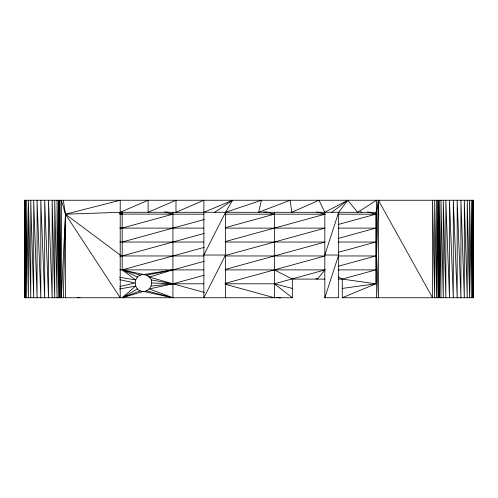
<?xml version="1.0" encoding="UTF-8"?>
<svg xmlns="http://www.w3.org/2000/svg" width="498" height="498" viewBox="0 0 498 498"><rect width="100%" height="100%" fill="white"/><g stroke="black" fill="none" stroke-linecap="round" stroke-linejoin="round"><path stroke-width="0.75" d="M274.367 269.885L292.32 279.092L292.32 297.748L24.9 297.748L24.95 200.252M24.9 297.748L25.068 200.252L25.068 297.748L25.149 291.554M25.149 272.213L24.95 297.748L24.9 200.252L473.1 200.252L473.1 297.748L342.269 297.748L342.269 279.092L338.304 276.963M472.851 225.787L473.05 200.252L473.05 297.748L473.1 200.252L472.932 297.748L472.932 200.252L472.851 206.446M63.333 297.748L65.45 214.202L63.333 200.252M472.851 271.441L473.1 297.748L472.484 200.252L472.484 297.748L471.307 200.252L471.307 297.748L469.57 200.252L469.57 297.748L467.236 200.252L467.236 297.748L464.317 200.252L464.317 297.748L460.918 200.252L460.918 297.748L457.189 200.252L457.189 297.748L453.311 200.252L453.311 297.748L449.476 200.252L449.476 297.748L445.841 200.252L445.841 297.748L443.276 200.252L443.276 297.748L440.954 200.252L440.954 297.748L439.267 200.252L439.267 297.748L438.545 200.252L438.545 297.748L438.003 200.252L438.003 297.748L436.646 200.252L436.646 297.748L434.667 200.252L434.667 297.748L432.538 200.252L432.538 297.748L378.38 200.252L378.38 297.748L376.575 255.02L378.38 200.252L379.906 200.445M61.354 297.748L65.45 214.202L61.354 200.252L61.354 297.748L59.997 200.252L59.997 297.748L59.455 200.252L59.455 297.748L58.733 200.252L58.733 297.748L57.046 200.252L57.046 297.748L54.724 200.252L54.724 297.748L52.159 200.252L52.159 297.748L48.524 200.252L48.524 297.748L44.689 200.252L44.689 297.748L40.811 200.252L40.811 297.748L37.082 200.252L37.082 297.748L33.683 200.252L33.683 297.748L30.764 200.252L30.764 297.748L28.43 200.252L28.43 297.748L26.693 200.252L26.693 297.748L25.516 200.252L25.516 297.748L24.9 200.252L25.149 226.559M378.38 200.252L376.55 212.291L376.575 297.748M141.83 291.573C150.427 292.619 155.289 281.189 148.317 275.88M338.659 212.291L324.82 255.02L338.659 255.02L324.82 297.748L338.659 297.748L338.659 212.291L347.797 200.252L357.614 212.291L376.575 200.252L376.575 255.02M203.863 212.291L232.647 200.252L225.526 212.291L203.863 255.02L225.526 255.02L203.863 297.748L203.863 200.252L175.987 212.291L175.987 200.252L148.099 212.291L148.099 200.252L120.211 212.291L65.45 214.202L65.45 297.748M204.242 261.282L172.918 269.885L143.38 274.579C132.617 274.342 132.624 291.647 143.38 291.423L172.918 297.748L172.918 212.291M265.54 211.756L265.135 212.291L263.654 211.862M225.171 269.885L325.082 269.885L317.294 279.092L315.844 278.619M331.743 212.291L347.797 200.252L324.82 212.291L324.82 297.748M214.694 212.291L232.647 200.252M137.436 288.946L122.197 297.748L143.38 291.423L144.924 291.498M342.269 297.748L375.803 283.81L375.803 212.291M140.287 290.826L122.197 297.748L135.556 286.095L119.532 289.008M146.487 275.164L149.338 277.044L172.918 269.885L146.487 275.164L122.197 269.885L119.894 269.854M225.171 283.81L274.367 283.81L325.082 269.885M119.894 241.972L122.197 242.034L204.242 219.506M204.242 233.431L119.962 256.545M225.127 227.698L274.367 214.184L266.187 211.936M204.242 247.357L122.197 269.885L122.197 212.291M225.127 241.623L325.082 214.184L316.716 211.88M225.127 255.549L325.082 228.109L225.171 228.109M338.509 224.417L375.803 214.184L367.599 211.93M204.242 275.207L172.918 283.81L149.338 288.946L172.918 297.748L146.487 290.826M225.127 269.474L325.082 242.034L225.171 242.034M338.509 238.343L375.803 228.109L338.148 228.109M225.127 283.399L325.082 255.96L225.171 255.96M338.509 252.268L375.803 242.034L338.148 242.034M338.509 266.193L375.803 255.96L338.148 255.96M338.484 279.092L342.269 279.092L375.803 269.885L338.148 269.885M65.45 214.202L120.211 200.252L120.211 297.748L65.45 214.202L120.211 255.02M119.962 228.663L172.918 214.184L164.545 211.88M119.837 286.512L134.958 283.001L119.837 279.727M77.626 297.748L79.948 297.524M342.269 288.417L375.803 283.81L342.269 279.092M151.218 286.095L172.918 283.81L203.657 283.81M119.9 212.291L376.613 212.291M203.657 214.184L119.894 214.096M225.171 214.184L325.082 214.184M338.148 214.184L375.803 214.184M203.657 228.109L122.197 228.109L119.993 227.418M122.197 242.034L203.657 242.034M203.657 255.96L122.197 255.96L119.993 255.293M203.657 269.885L122.197 269.885L135.556 279.895L119.532 277.237M292.32 279.092L324.864 279.092M151.803 283.001L172.918 283.81L204.242 292.413M277.971 297.536L280.287 297.748L276.421 297.567L280.287 297.748L278.749 297.567M277.187 297.536L280.287 297.748M119.925 213.829L122.197 214.184L119.445 213.424M151.218 279.895L172.918 283.81L149.338 277.044M292.32 288.417L274.367 283.81L292.32 297.748M166.818 211.905L168.305 212.291M225.127 284.215L274.367 297.748L274.367 212.291M140.287 275.164L122.197 269.885L137.436 277.044M360.496 211.812L361.971 212.291M119.701 212.92L121.91 213.667M324.82 212.291L319.006 200.252L291.722 212.291L290.216 200.252L258.624 212.291L261.438 200.252L225.526 212.291L225.526 297.748"/></g></svg>
